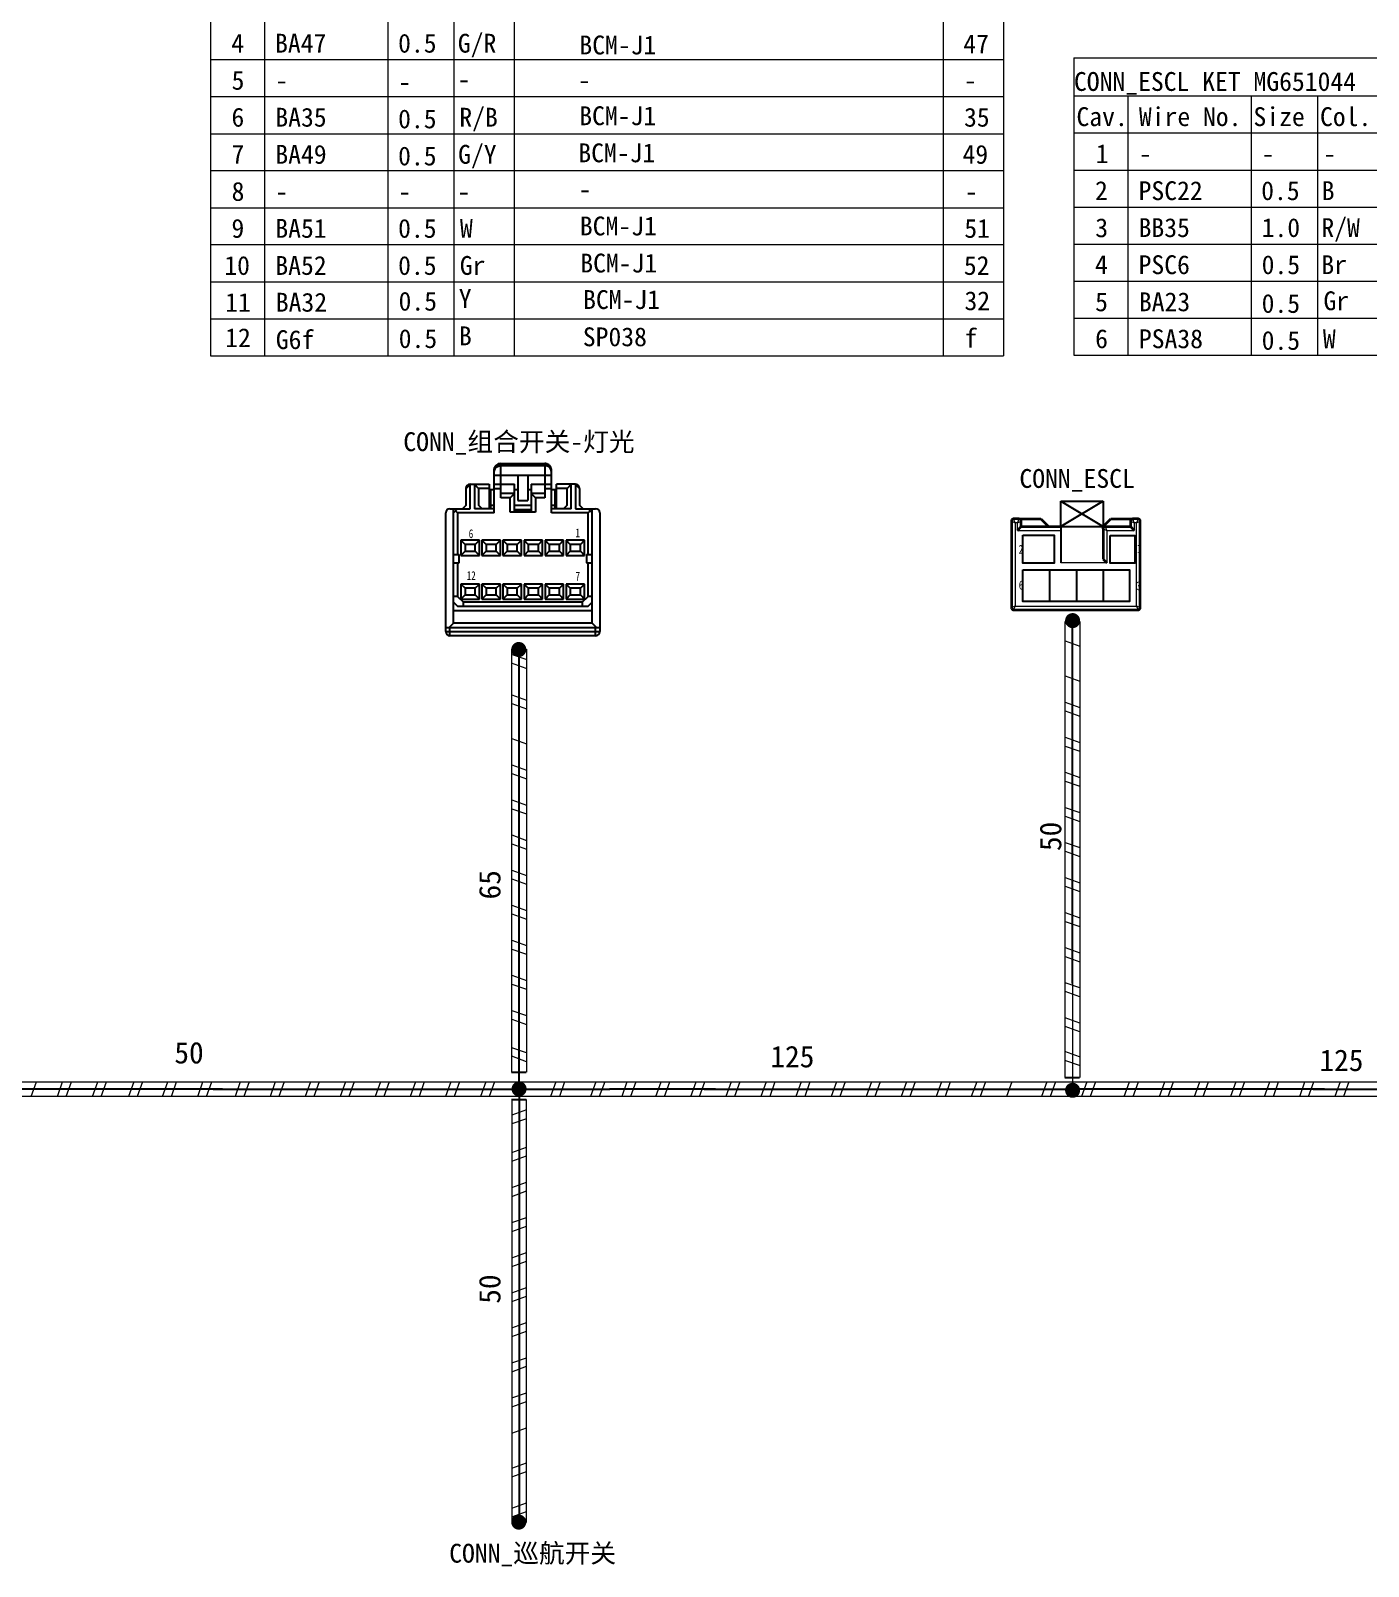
# Model space of a CAD drawing. Header units: millimetres. Extents: x 17 to 3784, y 12 to 1382.
# Drawn here: x 892.8 to 982.6, y 502.1 to 605.2 of the extents above; entities that cross this region are included whole.
import ezdxf

# ---------------------------------------------------------------- set-up
doc = ezdxf.new("R2010")
doc.units = ezdxf.units.MM
doc.styles.add('FangSong_GB2312_Style', font='simfang.ttf')
doc.styles.add('样式 2', font='', dxfattribs={"width": 0.75})
doc.styles.get('样式 2').set_extended_font_data('宋体')

msp = doc.modelspace()

# ---------------------------------------------------------------- hatches: boundary and pattern name
h = msp.add_hatch(color=0)
edge = h.paths.add_edge_path(flags=0)
edge.add_arc((962.74, 565.59), 0.507, 180, 540)
h = msp.add_hatch(color=0)
edge = h.paths.add_edge_path(flags=0)
edge.add_arc((925.56, 563.65), 0.507, 180, 540)
h = msp.add_hatch(color=0)
edge = h.paths.add_edge_path(flags=0)
edge.add_arc((925.58, 534.15), 0.507, 180, 540)
h = msp.add_hatch(color=0)
edge = h.paths.add_edge_path(flags=0)
edge.add_arc((962.74, 534.06), 0.507, 180, 540)
h = msp.add_hatch(color=0)
edge = h.paths.add_edge_path(flags=0)
edge.add_arc((925.56, 505.07), 0.507, -180, 180, ccw=False)

# ---------------------------------------------------------------- linework, layer by layer
at = {"color": 7, "linetype": 'Continuous'}
for p, q in [((923.91, 572.82), (923.91, 575.69)), ((923.91, 575.36), (927.75, 575.36)), ((924.36, 573.84), (924.36, 576.14)), ((924.36, 576.14), (927.3, 576.14)), ((924.36, 576.14), (927.3, 576.14)), ((924.36, 576), (927.3, 576)), ((925.49, 575.36), (925.49, 573.65)), ((926.17, 575.36), (926.17, 573.65)), ((927.3, 576.14), (927.3, 573.84)), ((927.75, 572.82), (927.75, 575.69)), ((922.3, 574.74), (922.02, 574.46)), ((922.02, 573.34), (922.02, 574.46)), ((922.3, 573.1), (922.3, 574.74)), ((922.3, 574.74), (923.57, 574.74)), ((922.58, 574.74), (922.58, 573.1)), ((922.86, 574.46), (922.58, 574.74)), ((922.86, 574.46), (922.86, 573.34)), ((923.57, 574.46), (922.86, 574.46)), ((923.57, 574.74), (923.57, 573.1)), ((923.57, 574.4), (923.91, 574.4)), ((923.68, 573.1), (923.68, 574.4)), ((923.91, 574.74), (925.27, 574.74)), ((923.91, 574.46), (924.36, 574.46)), ((925.27, 572.88), (925.27, 574.74)), ((925.27, 574.4), (925.49, 574.4)), ((926.17, 574.4), (926.4, 574.4)), ((926.4, 574.74), (926.4, 572.88)), ((926.4, 574.74), (927.75, 574.74)), ((927.3, 574.46), (927.75, 574.46)), ((927.75, 574.4), (928.09, 574.4)), ((927.98, 574.4), (927.98, 573.1)), ((928.09, 573.1), (928.09, 574.74)), ((929.36, 574.74), (928.09, 574.74)), ((928.8, 574.46), (928.09, 574.46)), ((929.08, 574.74), (928.8, 574.46)), ((928.8, 573.34), (928.8, 574.46)), ((929.08, 573.1), (929.08, 574.74)), ((929.36, 574.74), (929.36, 573.1)), ((929.64, 574.46), (929.36, 574.74)), ((929.64, 574.46), (929.64, 573.34)), ((922.02, 573.34), (921.78, 573.1)), ((923.1, 573.1), (922.86, 573.34)), ((923.68, 573.33), (923.91, 573.33)), ((925.27, 574.12), (924.36, 574.12)), ((924.98, 573.84), (924.36, 573.84)), ((925.27, 574.12), (924.98, 573.84)), ((924.98, 572.88), (924.98, 573.84)), ((925.27, 573.33), (926.4, 573.33)), ((925.49, 573.65), (926.17, 573.65)), ((926.4, 574.12), (926.68, 573.84)), ((927.3, 574.12), (926.4, 574.12)), ((926.68, 573.84), (926.68, 572.88)), ((927.3, 573.84), (926.68, 573.84)), ((927.75, 573.33), (927.98, 573.33)), ((928.8, 573.34), (928.56, 573.1)), ((929.88, 573.1), (929.64, 573.34)), ((920.66, 564.85), (920.66, 572.82)), ((920.94, 573.1), (922.3, 573.1)), ((921.17, 565.42), (921.17, 573.1)), ((921.17, 572.82), (921.45, 573.1)), ((921.31, 572.96), (921.45, 572.82)), ((921.45, 572.82), (921.45, 570.02)), ((923.91, 572.82), (921.45, 572.82)), ((923.91, 573.1), (922.58, 573.1)), ((926.68, 572.88), (924.98, 572.88)), ((925.27, 573.04), (926.4, 573.04)), ((925.27, 572.93), (926.4, 572.93)), ((929.08, 573.1), (927.75, 573.1)), ((930.21, 572.82), (927.75, 572.82)), ((929.36, 573.1), (930.72, 573.1)), ((930.49, 572.82), (930.21, 573.1)), ((930.35, 572.96), (930.21, 572.82)), ((930.21, 570.02), (930.21, 572.82)), ((930.49, 565.42), (930.49, 573.1)), ((931, 572.82), (931, 564.85)), ((921.68, 570.98), (921.68, 569.97)), ((921.96, 570.7), (921.68, 570.98)), ((922.92, 570.98), (921.68, 570.98)), ((921.96, 570.25), (921.68, 569.97)), ((921.96, 570.7), (921.96, 570.25)), ((922.64, 570.7), (921.96, 570.7)), ((921.96, 570.25), (922.64, 570.25)), ((922.64, 570.7), (922.92, 570.98)), ((922.64, 570.25), (922.64, 570.7)), ((922.64, 570.25), (922.92, 569.97)), ((922.92, 569.97), (922.92, 570.98)), ((923.09, 570.98), (923.09, 569.97)), ((923.37, 570.7), (923.09, 570.98)), ((924.33, 570.98), (923.09, 570.98)), ((923.37, 570.25), (923.09, 569.97)), ((923.37, 570.7), (923.37, 570.25)), ((924.05, 570.7), (923.37, 570.7)), ((923.37, 570.25), (924.05, 570.25)), ((924.05, 570.7), (924.33, 570.98)), ((924.05, 570.25), (924.05, 570.7)), ((924.05, 570.25), (924.33, 569.97)), ((924.33, 569.97), (924.33, 570.98)), ((924.5, 570.98), (924.5, 569.97)), ((924.79, 570.7), (924.5, 570.98)), ((925.75, 570.98), (924.5, 570.98)), ((924.79, 570.25), (924.5, 569.97)), ((924.79, 570.7), (924.79, 570.25)), ((925.46, 570.7), (924.79, 570.7)), ((924.79, 570.25), (925.46, 570.25)), ((925.46, 570.7), (925.75, 570.98)), ((925.46, 570.25), (925.46, 570.7)), ((925.46, 570.25), (925.75, 569.97)), ((925.75, 569.97), (925.75, 570.98)), ((925.92, 570.98), (925.92, 569.97)), ((926.2, 570.7), (925.92, 570.98)), ((927.16, 570.98), (925.92, 570.98)), ((926.2, 570.25), (925.92, 569.97)), ((926.2, 570.7), (926.2, 570.25)), ((926.88, 570.7), (926.2, 570.7)), ((926.2, 570.25), (926.88, 570.25)), ((926.88, 570.7), (927.16, 570.98)), ((926.88, 570.25), (926.88, 570.7)), ((926.88, 570.25), (927.16, 569.97)), ((927.16, 569.97), (927.16, 570.98)), ((928.57, 570.98), (927.33, 570.98)), ((927.33, 570.98), (927.33, 569.97)), ((927.61, 570.7), (927.33, 570.98)), ((927.61, 570.25), (927.33, 569.97)), ((928.29, 570.7), (927.61, 570.7)), ((927.61, 570.7), (927.61, 570.25)), ((927.61, 570.25), (928.29, 570.25)), ((928.29, 570.7), (928.57, 570.98)), ((928.29, 570.25), (928.29, 570.7)), ((928.29, 570.25), (928.57, 569.97)), ((928.57, 569.97), (928.57, 570.98)), ((929.98, 570.98), (928.74, 570.98)), ((929.02, 570.7), (928.74, 570.98)), ((928.74, 570.98), (928.74, 569.97)), ((929.02, 570.25), (928.74, 569.97)), ((929.7, 570.7), (929.02, 570.7)), ((929.02, 570.7), (929.02, 570.25)), ((929.02, 570.25), (929.7, 570.25)), ((929.7, 570.7), (929.98, 570.98)), ((929.7, 570.25), (929.7, 570.7)), ((929.7, 570.25), (929.98, 569.97)), ((929.98, 569.97), (929.98, 570.98)), ((921.17, 570.02), (921.56, 570.02)), ((921.17, 569.46), (921.56, 569.46)), ((921.45, 569.46), (921.45, 567.22)), ((921.56, 569.46), (921.56, 570.02)), ((921.68, 569.97), (922.92, 569.97)), ((923.09, 569.97), (924.33, 569.97)), ((924.5, 569.97), (925.75, 569.97)), ((925.92, 569.97), (927.16, 569.97)), ((927.33, 569.97), (928.57, 569.97)), ((928.74, 569.97), (929.98, 569.97)), ((930.1, 570.02), (930.49, 570.02)), ((930.1, 570.02), (930.1, 569.46)), ((930.1, 569.46), (930.49, 569.46)), ((930.21, 567.22), (930.21, 569.46)), ((921.68, 568.04), (921.68, 567.03)), ((921.96, 567.76), (921.68, 568.04)), ((922.92, 568.04), (921.68, 568.04)), ((922.64, 567.76), (922.92, 568.04)), ((922.92, 567.03), (922.92, 568.04)), ((923.37, 567.76), (923.09, 568.04)), ((923.09, 568.04), (923.09, 567.03)), ((924.33, 568.04), (923.09, 568.04)), ((924.05, 567.76), (924.33, 568.04)), ((924.33, 567.03), (924.33, 568.04)), ((924.79, 567.76), (924.5, 568.04)), ((925.75, 568.04), (924.5, 568.04)), ((924.5, 568.04), (924.5, 567.03)), ((925.46, 567.76), (925.75, 568.04)), ((925.75, 567.03), (925.75, 568.04)), ((927.16, 568.04), (925.92, 568.04)), ((926.2, 567.76), (925.92, 568.04)), ((925.92, 568.04), (925.92, 567.03)), ((926.88, 567.76), (927.16, 568.04)), ((927.16, 567.03), (927.16, 568.04)), ((928.57, 568.04), (927.33, 568.04)), ((927.61, 567.76), (927.33, 568.04)), ((927.33, 568.04), (927.33, 567.03)), ((928.29, 567.76), (928.57, 568.04)), ((928.57, 567.03), (928.57, 568.04)), ((929.98, 568.04), (928.74, 568.04)), ((929.02, 567.76), (928.74, 568.04)), ((928.74, 568.04), (928.74, 567.03)), ((929.7, 567.76), (929.98, 568.04)), ((929.98, 567.03), (929.98, 568.04)), ((921.45, 567.22), (921.17, 567.22)), ((921.85, 566.83), (921.45, 567.22)), ((921.96, 567.31), (921.68, 567.03)), ((921.68, 567.03), (922.92, 567.03)), ((921.96, 567.76), (921.96, 567.31)), ((922.64, 567.76), (921.96, 567.76)), ((921.96, 567.31), (922.64, 567.31)), ((922.64, 567.31), (922.64, 567.76)), ((922.64, 567.31), (922.92, 567.03)), ((923.37, 567.31), (923.09, 567.03)), ((923.09, 567.03), (924.33, 567.03)), ((924.05, 567.76), (923.37, 567.76)), ((923.37, 567.76), (923.37, 567.31)), ((923.37, 567.31), (924.05, 567.31)), ((924.05, 567.31), (924.05, 567.76)), ((924.05, 567.31), (924.33, 567.03)), ((924.79, 567.31), (924.5, 567.03)), ((924.5, 567.03), (925.75, 567.03)), ((925.46, 567.76), (924.79, 567.76)), ((924.79, 567.76), (924.79, 567.31)), ((924.79, 567.31), (925.46, 567.31)), ((925.46, 567.31), (925.46, 567.76)), ((925.46, 567.31), (925.75, 567.03)), ((926.2, 567.31), (925.92, 567.03)), ((925.92, 567.03), (927.16, 567.03)), ((926.88, 567.76), (926.2, 567.76)), ((926.2, 567.76), (926.2, 567.31)), ((926.2, 567.31), (926.88, 567.31)), ((926.88, 567.31), (926.88, 567.76)), ((926.88, 567.31), (927.16, 567.03)), ((927.61, 567.31), (927.33, 567.03)), ((927.33, 567.03), (928.57, 567.03)), ((928.29, 567.76), (927.61, 567.76)), ((927.61, 567.76), (927.61, 567.31)), ((927.61, 567.31), (928.29, 567.31)), ((928.29, 567.31), (928.29, 567.76)), ((928.29, 567.31), (928.57, 567.03)), ((929.02, 567.31), (928.74, 567.03)), ((928.74, 567.03), (929.98, 567.03)), ((929.7, 567.76), (929.02, 567.76)), ((929.02, 567.76), (929.02, 567.31)), ((929.02, 567.31), (929.7, 567.31)), ((929.7, 567.31), (929.7, 567.76)), ((929.7, 567.31), (929.98, 567.03)), ((929.81, 566.83), (930.21, 567.22)), ((930.49, 567.22), (930.21, 567.22)), ((921.17, 566.83), (921.45, 566.55)), ((921.17, 566.26), (930.49, 566.26)), ((921.45, 566.55), (930.21, 566.55)), ((921.85, 566.55), (921.85, 566.83)), ((929.81, 566.83), (921.85, 566.83)), ((929.81, 566.83), (929.81, 566.55)), ((930.21, 566.55), (930.49, 566.83)), ((920.66, 565.13), (931, 565.13)), ((921.17, 565.42), (920.89, 565.13)), ((920.94, 564.57), (920.94, 565.13)), ((930.49, 565.42), (921.17, 565.42)), ((930.49, 565.42), (930.77, 565.13)), ((930.72, 564.57), (930.72, 565.13)), ((920.66, 564.85), (931, 564.85)), ((930.72, 564.57), (920.94, 564.57))]:
    msp.add_line(p, q, dxfattribs=at)
at = {"color": 0}
for p, q in [((961.94, 571.91), (961.94, 573.62)), ((961.94, 573.62), (964.79, 573.62)), ((961.94, 573.62), (964.79, 571.91)), ((964.79, 573.62), (961.94, 571.91)), ((964.79, 573.62), (964.79, 571.91)), ((961.94, 571.91), (961.94, 569.46)), ((961.94, 571.91), (964.79, 571.91)), ((961.18, 569), (961.18, 566.87)), ((962.99, 569), (962.99, 566.87)), ((964.79, 569), (964.79, 566.87))]:
    msp.add_line(p, q, dxfattribs=at)
at = {"color": 0, "lineweight": 35, "ltscale": 0.285001}
for p, q in [((958.63, 572.27), (958.63, 566.46)), ((967.28, 566.46), (967.28, 572.27))]:
    msp.add_line(p, q, dxfattribs=at)
at = {"color": 0, "lineweight": 13, "ltscale": 0.013462}
for p, q in [((958.63, 572.27), (958.88, 572.16)), ((966.62, 572.27), (966.88, 572.16)), ((965.04, 571.65), (964.94, 571.91))]:
    msp.add_line(p, q, dxfattribs=at)
at = {"color": 0, "lineweight": 35, "ltscale": 0.0175}
for p, q in [((959.14, 572.42), (958.78, 572.42)), ((959.29, 571.91), (959.29, 572.27)), ((966.62, 572.27), (966.62, 571.91)), ((967.13, 572.42), (966.78, 572.42))]:
    msp.add_line(p, q, dxfattribs=at)
at = {"color": 0, "lineweight": 13, "ltscale": 0.013463}
for p, q in [((958.88, 572.16), (958.78, 572.42)), ((959.14, 572.42), (959.03, 572.16)), ((959.03, 572.16), (959.29, 572.27)), ((966.88, 572.16), (966.78, 572.42)), ((967.13, 572.42), (967.03, 572.16)), ((967.03, 572.16), (967.28, 572.27)), ((958.88, 566.56), (958.63, 566.46)), ((958.78, 566.31), (958.88, 566.56)), ((967.03, 566.56), (967.13, 566.31)), ((967.28, 566.46), (967.03, 566.56))]:
    msp.add_line(p, q, dxfattribs=at)
at = {"color": 0, "lineweight": 13, "ltscale": 0.275}
for p, q in [((958.88, 572.16), (958.88, 566.56)), ((967.03, 566.56), (967.03, 572.16))]:
    msp.add_line(p, q, dxfattribs=at)
at = {"color": 0, "lineweight": 13, "ltscale": 0.0075}
for p, q in [((959.03, 572.16), (958.88, 572.16)), ((967.03, 572.16), (966.88, 572.16))]:
    msp.add_line(p, q, dxfattribs=at)
at = {"color": 0, "lineweight": 13, "ltscale": 0.025}
for p, q in [((959.03, 571.65), (959.03, 572.16)), ((966.88, 572.16), (966.88, 571.65))]:
    msp.add_line(p, q, dxfattribs=at)
at = {"color": 0, "lineweight": 35, "ltscale": 0.072501}
for p, q in [((959.14, 572.42), (960.61, 572.42)), ((965.3, 572.42), (966.78, 572.42))]:
    msp.add_line(p, q, dxfattribs=at)
at = {"color": 0, "lineweight": 35, "ltscale": 0.035355}
for p, q in [((960.61, 572.42), (961.12, 571.91)), ((964.79, 571.91), (965.3, 572.42))]:
    msp.add_line(p, q, dxfattribs=at)
at = {"color": 0, "lineweight": 35, "ltscale": 0.017678}
for p, q in [((959.03, 571.65), (959.29, 571.91)), ((966.62, 571.91), (966.88, 571.65)), ((964.79, 569.72), (965.04, 569.46))]:
    msp.add_line(p, q, dxfattribs=at)
at = {"color": 0, "lineweight": 13, "ltscale": 0.155}
msp.add_line((959.03, 571.65), (961.94, 571.65), dxfattribs=at)
at = {"color": 0, "lineweight": 35, "ltscale": 0.13}
msp.add_line((959.29, 571.91), (961.94, 571.91), dxfattribs=at)
at = {"color": 0, "lineweight": 35, "ltscale": 0.0075}
msp.add_line((964.79, 571.76), (964.79, 571.91), dxfattribs=at)
at = {"color": 0, "lineweight": 35, "ltscale": 0.1}
msp.add_line((964.79, 571.76), (964.79, 569.72), dxfattribs=at)
at = {"color": 0, "lineweight": 13, "ltscale": 0.01346}
msp.add_line((964.79, 571.76), (965.04, 571.65), dxfattribs=at)
at = {"color": 0, "lineweight": 35, "ltscale": 0.0825}
msp.add_line((964.94, 571.91), (966.62, 571.91), dxfattribs=at)
at = {"color": 0, "lineweight": 13, "ltscale": 0.1075}
msp.add_line((965.04, 571.65), (965.04, 569.46), dxfattribs=at)
at = {"color": 0, "lineweight": 13, "ltscale": 0.090001}
msp.add_line((965.04, 571.65), (966.88, 571.65), dxfattribs=at)
at = {"color": 0, "lineweight": 13, "ltscale": 0.064999}
msp.add_line((965.04, 569.46), (961.94, 569.46), dxfattribs=at)
at = {"color": 0, "lineweight": 35, "ltscale": 0.410001}
msp.add_line((958.78, 566.31), (967.13, 566.31), dxfattribs=at)
at = {"color": 0, "lineweight": 13, "ltscale": 0.4}
msp.add_line((958.88, 566.56), (967.03, 566.56), dxfattribs=at)
for p, q in [((962.24, 565.53), (963.22, 565.53)), ((925.09, 563.67), (926.06, 563.67)), ((925.07, 535.28), (926.06, 535.28)), ((962.22, 534.92), (963.21, 534.92)), ((925.07, 533.44), (926.06, 533.44)), ((925.09, 505.06), (926.06, 505.06))]:
    msp.add_line(p, q)
at = {"color": 7, "linetype": 'Continuous', "lineweight": 13}
for points in [[(904.86, 618.23), (904.86, 583.37)], [(958.09, 618.22), (958.09, 583.37)], [(908.48, 615.64), (908.48, 583.37)], [(916.76, 615.68), (916.76, 583.37)], [(921.21, 615.68), (921.21, 583.37)], [(925.26, 615.68), (925.26, 583.37)], [(954.04, 615.68), (954.04, 583.37)], [(904.86, 603.25), (958.1, 603.25)], [(904.86, 600.77), (958.1, 600.77)], [(904.86, 598.28), (958.1, 598.28)], [(904.86, 595.8), (958.1, 595.8)], [(904.86, 593.31), (958.1, 593.31)], [(904.86, 590.83), (958.1, 590.83)], [(904.86, 588.34), (958.1, 588.34)], [(904.86, 585.85), (958.1, 585.85)], [(904.86, 583.37), (958.1, 583.37)], [(962.73, 565.53), (962.73, 542.02)], [(925.58, 561.32), (925.58, 537.81)], [(962.73, 541.99), (962.73, 534.39)], [(905.65, 534.14), (888.32, 534.14)], [(929.34, 534.14), (905.83, 534.14)], [(938.75, 534.13), (931.66, 534.13)], [(962.3, 534.13), (938.79, 534.13)], [(979.63, 534.13), (962.3, 534.13)], [(925.58, 507.4), (925.58, 530.91)]]:
    msp.add_lwpolyline(points, dxfattribs=at)
at = {"color": 0, "linetype": 'Continuous', "lineweight": 13}
for points in [[(962.83, 603.36), (1016.07, 603.36)], [(962.83, 603.36), (962.83, 583.41)], [(962.83, 600.81), (1016.07, 600.81)], [(966.45, 600.77), (966.45, 583.41)], [(974.73, 600.81), (974.73, 583.41)], [(979.18, 600.81), (979.18, 583.41)], [(962.83, 598.33), (1016.07, 598.33)], [(962.83, 595.84), (1016.07, 595.84)], [(962.83, 593.35), (1016.07, 593.35)], [(962.83, 590.87), (1016.07, 590.87)], [(962.83, 588.38), (1016.07, 588.38)], [(962.83, 585.9), (1016.07, 585.9)], [(962.83, 583.41), (1016.07, 583.41)], [(1003.18, 534.13), (979.67, 534.13)]]:
    msp.add_lwpolyline(points, dxfattribs=at)
at = {"color": 0}
for points in [[(959.39, 571.33), (961.51, 571.33), (961.51, 569.44), (959.39, 569.44)], [(965.26, 571.3), (966.91, 571.3), (966.91, 569.44), (965.26, 569.44)], [(959.4, 569), (966.57, 569), (966.57, 566.87), (959.4, 566.87)]]:
    msp.add_lwpolyline(points, close=True, dxfattribs=at)
at = {"color": 7, "linetype": 'Continuous', "lineweight": 0}
for points in [[(962.24, 563.18), (962.24, 565.53)], [(963.22, 565.53), (963.22, 563.18)], [(962.24, 564.24), (963.22, 563.88)], [(926.06, 562.97), (925.07, 563.32)], [(925.09, 561.32), (925.09, 563.67)], [(926.07, 563.67), (926.07, 561.32)], [(962.24, 560.82), (962.24, 563.18)], [(963.22, 563.18), (963.22, 560.82)], [(926.06, 562.38), (925.07, 562.73)], [(962.24, 561.88), (963.22, 561.53)], [(925.09, 558.97), (925.09, 561.32)], [(926.07, 561.32), (926.07, 558.97)], [(962.24, 558.47), (962.24, 560.82)], [(963.22, 560.82), (963.22, 558.47)], [(925.09, 560.61), (926.07, 560.26)], [(925.09, 560.03), (926.07, 559.67)], [(962.24, 560.12), (963.22, 559.76)], [(925.09, 556.61), (925.09, 558.97)], [(926.07, 558.97), (926.07, 556.61)], [(962.24, 559.53), (963.22, 559.17)], [(962.24, 556.11), (962.24, 558.47)], [(962.24, 557.76), (963.22, 557.41)], [(963.22, 558.47), (963.22, 556.11)], [(925.09, 557.67), (926.07, 557.32)], [(962.24, 557.17), (963.22, 556.82)], [(925.09, 554.26), (925.09, 556.61)], [(925.09, 555.91), (926.07, 555.55)], [(926.07, 556.61), (926.07, 554.26)], [(962.24, 553.76), (962.24, 556.11)], [(963.22, 556.11), (963.22, 553.76)], [(925.09, 555.32), (926.07, 554.96)], [(962.24, 555.41), (963.22, 555.05)], [(962.24, 554.82), (963.22, 554.47)], [(925.09, 551.9), (925.09, 554.26)], [(926.07, 554.26), (926.07, 551.9)], [(962.24, 551.4), (962.24, 553.76)], [(963.22, 553.76), (963.22, 551.4)], [(925.09, 553.55), (926.07, 553.2)], [(925.09, 552.96), (926.07, 552.61)], [(962.24, 553.05), (963.22, 552.7)], [(925.09, 549.55), (925.09, 551.9)], [(926.07, 551.9), (926.07, 549.55)], [(962.24, 552.46), (963.22, 552.11)], [(925.09, 551.2), (926.07, 550.84)], [(925.09, 550.61), (926.07, 550.25)], [(962.24, 549.05), (962.24, 551.4)], [(962.24, 550.7), (963.22, 550.35)], [(963.22, 551.4), (963.22, 549.05)], [(925.09, 547.19), (925.09, 549.55)], [(926.07, 549.55), (926.07, 547.19)], [(962.24, 550.11), (963.22, 549.76)], [(925.09, 548.84), (926.07, 548.49)], [(962.24, 546.7), (962.24, 549.05)], [(963.22, 549.05), (963.22, 546.7)], [(925.09, 548.25), (926.07, 547.9)], [(962.24, 548.34), (963.22, 547.99)], [(962.24, 547.76), (963.22, 547.4)], [(925.09, 544.84), (925.09, 547.19)], [(925.09, 546.49), (926.07, 546.13)], [(926.07, 547.19), (926.07, 544.84)], [(962.24, 544.34), (962.24, 546.7)], [(963.22, 546.7), (963.22, 544.34)], [(925.09, 545.9), (926.07, 545.55)], [(962.24, 545.99), (963.22, 545.64)], [(962.24, 545.4), (963.22, 545.05)], [(925.09, 542.49), (925.09, 544.84)], [(926.07, 544.84), (926.07, 542.49)], [(962.24, 541.99), (962.24, 544.34)], [(963.22, 544.34), (963.22, 541.99)], [(925.09, 544.13), (926.07, 543.78)], [(925.09, 543.54), (926.07, 543.19)], [(962.24, 543.64), (963.22, 543.28)], [(925.09, 540.13), (925.09, 542.49)], [(926.07, 542.49), (926.07, 540.13)], [(962.24, 543.05), (963.22, 542.69)], [(925.09, 541.78), (926.07, 541.43)], [(962.24, 539.63), (962.24, 541.99)], [(963.22, 540.93), (962.24, 541.28)], [(963.22, 541.99), (963.22, 539.63)], [(925.09, 541.19), (926.07, 540.84)], [(963.22, 540.34), (962.24, 540.69)], [(925.09, 537.78), (925.09, 540.13)], [(925.09, 539.42), (926.07, 539.07)], [(926.07, 540.13), (926.07, 537.78)], [(962.24, 537.28), (962.24, 539.63)], [(963.22, 539.63), (963.22, 537.28)], [(925.09, 538.84), (926.07, 538.48)], [(925.09, 535.28), (925.09, 538.17)], [(963.22, 538.57), (962.24, 538.93)], [(963.22, 537.99), (962.24, 538.34)], [(926.07, 537.92), (926.07, 535.28)], [(962.24, 534.92), (962.24, 537.28)], [(963.22, 537.28), (963.22, 534.92)], [(926.07, 536.57), (925.09, 536.92)], [(926.07, 535.98), (925.09, 536.34)], [(963.2, 536.31), (962.22, 536.66)], [(963.2, 535.72), (962.22, 536.07)], [(890.52, 534.63), (893.88, 534.63)], [(892.82, 533.65), (893.18, 534.63)], [(893.88, 534.63), (896.24, 534.63)], [(894.59, 533.65), (894.94, 534.63)], [(895.18, 533.65), (895.53, 534.63)], [(896.24, 534.63), (898.59, 534.63)], [(896.94, 533.65), (897.3, 534.63)], [(897.53, 533.65), (897.88, 534.63)], [(898.59, 534.63), (900.95, 534.63)], [(899.39, 533.66), (899.74, 534.65)], [(899.97, 533.66), (900.33, 534.65)], [(900.95, 534.63), (903.3, 534.63)], [(901.65, 533.65), (902.01, 534.63)], [(902.24, 533.65), (902.59, 534.63)], [(903.3, 534.63), (906.2, 534.63)], [(904.01, 533.65), (904.36, 534.63)], [(904.59, 533.65), (904.95, 534.63)], [(905.8, 534.62), (908.16, 534.63)], [(906.86, 534.63), (906.51, 533.64)], [(907.45, 534.63), (907.1, 533.64)], [(908.16, 534.62), (910.51, 534.63)], [(909.21, 534.63), (908.86, 533.64)], [(909.8, 534.63), (909.45, 533.64)], [(910.51, 534.62), (912.86, 534.63)], [(911.57, 534.63), (911.22, 533.64)], [(912.16, 534.63), (911.8, 533.64)], [(912.86, 534.62), (915.22, 534.63)], [(913.92, 534.63), (913.57, 533.64)], [(914.51, 534.63), (914.16, 533.64)], [(915.22, 534.62), (917.57, 534.63)], [(916.28, 534.63), (915.92, 533.64)], [(916.87, 534.63), (916.51, 533.64)], [(917.57, 534.62), (919.93, 534.63)], [(918.63, 534.63), (918.28, 533.64)], [(919.22, 534.63), (918.87, 533.64)], [(919.93, 534.62), (922.28, 534.63)], [(920.99, 534.63), (920.63, 533.64)], [(921.57, 534.63), (921.22, 533.64)], [(922.28, 534.62), (924.64, 534.63)], [(923.34, 534.63), (922.99, 533.64)], [(923.93, 534.63), (923.58, 533.64)], [(924.64, 534.62), (926.99, 534.63)], [(925.69, 534.63), (925.34, 533.64)], [(926.99, 534.62), (929.34, 534.63)], [(928.05, 534.63), (927.7, 533.64)], [(928.64, 534.63), (928.29, 533.64)], [(929.34, 534.63), (931.7, 534.63)], [(930.4, 533.66), (930.76, 534.64)], [(930.99, 533.66), (931.35, 534.64)], [(931.69, 534.63), (934.05, 534.63)], [(932.49, 533.66), (932.84, 534.64)], [(933.08, 533.66), (933.43, 534.64)], [(934.05, 534.63), (936.4, 534.63)], [(934.76, 533.64), (935.11, 534.63)], [(935.34, 533.64), (935.7, 534.63)], [(936.4, 534.63), (938.76, 534.63)], [(937.11, 533.64), (937.46, 534.63)], [(937.7, 533.64), (938.05, 534.63)], [(938.76, 534.62), (941.11, 534.63)], [(939.82, 534.63), (939.46, 533.64)], [(940.4, 534.63), (940.05, 533.64)], [(941.11, 534.62), (943.47, 534.63)], [(942.17, 534.63), (941.82, 533.64)], [(942.76, 534.63), (942.41, 533.64)], [(943.47, 534.62), (945.82, 534.63)], [(944.52, 534.63), (944.17, 533.64)], [(945.11, 534.63), (944.76, 533.64)], [(945.82, 534.62), (948.17, 534.63)], [(946.88, 534.63), (946.53, 533.64)], [(947.47, 534.63), (947.11, 533.64)], [(948.17, 534.62), (950.53, 534.63)], [(949.23, 534.63), (948.88, 533.64)], [(949.82, 534.63), (949.47, 533.64)], [(950.53, 534.62), (952.88, 534.63)], [(951.59, 534.63), (951.23, 533.64)], [(952.18, 534.63), (951.82, 533.64)], [(952.88, 534.62), (955.24, 534.63)], [(953.94, 534.63), (953.59, 533.64)], [(954.53, 534.63), (954.18, 533.64)], [(955.24, 534.62), (957.59, 534.63)], [(956.3, 534.63), (955.94, 533.64)], [(956.89, 534.63), (956.53, 533.64)], [(957.59, 534.62), (959.95, 534.63)], [(958.65, 534.63), (958.3, 533.64)], [(959.95, 534.62), (962.3, 534.63)], [(961.01, 534.63), (960.65, 533.64)], [(961.59, 534.63), (961.24, 533.64)], [(962.3, 534.63), (964.65, 534.63)], [(963.36, 533.66), (963.71, 534.64)], [(963.95, 533.66), (964.3, 534.64)], [(964.5, 534.63), (967.86, 534.63)], [(966.21, 533.64), (966.57, 534.63)], [(966.8, 533.64), (967.16, 534.63)], [(967.86, 534.63), (970.22, 534.63)], [(968.57, 533.64), (968.92, 534.63)], [(969.16, 533.64), (969.51, 534.63)], [(970.22, 534.63), (972.57, 534.63)], [(970.92, 533.64), (971.28, 534.63)], [(971.51, 533.64), (971.86, 534.63)], [(972.57, 534.63), (974.93, 534.63)], [(973.37, 533.66), (973.72, 534.64)], [(973.95, 533.66), (974.31, 534.64)], [(974.93, 534.63), (977.28, 534.63)], [(975.63, 533.64), (975.99, 534.63)], [(976.22, 533.64), (976.57, 534.63)], [(977.28, 534.63), (979.63, 534.63)], [(977.99, 533.64), (978.34, 534.63)], [(978.57, 533.64), (978.93, 534.63)], [(979.64, 534.62), (981.99, 534.62)], [(980.7, 534.62), (980.34, 533.64)], [(981.28, 534.62), (980.93, 533.64)], [(981.99, 534.62), (984.34, 534.62)], [(893.88, 533.65), (890.44, 533.65)], [(896.24, 533.65), (893.88, 533.65)], [(898.59, 533.65), (896.24, 533.65)], [(900.95, 533.65), (898.59, 533.65)], [(903.3, 533.65), (900.95, 533.65)], [(905.94, 533.65), (903.3, 533.65)], [(908.16, 533.65), (905.8, 533.64)], [(910.51, 533.65), (908.16, 533.64)], [(912.86, 533.65), (910.51, 533.64)], [(915.22, 533.65), (912.86, 533.64)], [(917.57, 533.65), (915.22, 533.64)], [(919.93, 533.65), (917.57, 533.64)], [(922.28, 533.65), (919.93, 533.64)], [(924.64, 533.65), (922.28, 533.64)], [(926.99, 533.65), (924.64, 533.64)], [(925.09, 533.45), (925.09, 530.55)], [(926.07, 530.81), (926.07, 533.45)], [(929.34, 533.65), (926.99, 533.64)], [(931.7, 533.64), (929.34, 533.64)], [(934.05, 533.64), (931.69, 533.64)], [(936.4, 533.64), (934.05, 533.64)], [(938.76, 533.64), (936.4, 533.64)], [(941.11, 533.65), (938.76, 533.64)], [(943.47, 533.65), (941.11, 533.64)], [(945.82, 533.65), (943.47, 533.64)], [(948.17, 533.65), (945.82, 533.64)], [(950.53, 533.65), (948.17, 533.64)], [(952.88, 533.65), (950.53, 533.64)], [(955.24, 533.65), (952.88, 533.64)], [(957.59, 533.65), (955.24, 533.64)], [(959.95, 533.65), (957.59, 533.64)], [(962.3, 533.65), (959.95, 533.64)], [(964.65, 533.64), (962.3, 533.64)], [(967.86, 533.64), (964.42, 533.64)], [(970.22, 533.64), (967.86, 533.64)], [(972.57, 533.64), (970.22, 533.64)], [(974.93, 533.64), (972.57, 533.64)], [(977.28, 533.64), (974.93, 533.64)], [(979.63, 533.64), (977.28, 533.64)], [(981.99, 533.64), (979.64, 533.64)], [(984.34, 533.64), (981.99, 533.64)], [(926.07, 532.74), (925.09, 532.39)], [(926.07, 532.15), (925.09, 531.8)], [(925.09, 530.95), (925.09, 528.59)], [(926.07, 528.59), (926.07, 530.95)], [(925.09, 529.89), (926.07, 530.24)], [(925.09, 529.3), (926.07, 529.65)], [(925.09, 528.59), (925.09, 526.24)], [(925.09, 527.53), (926.07, 527.89)], [(926.07, 526.24), (926.07, 528.59)], [(925.09, 526.94), (926.07, 527.3)], [(925.09, 526.24), (925.09, 523.88)], [(926.07, 523.88), (926.07, 526.24)], [(925.09, 525.18), (926.07, 525.53)], [(925.09, 524.59), (926.07, 524.94)], [(925.09, 523.88), (925.09, 521.53)], [(926.07, 521.53), (926.07, 523.88)], [(925.09, 522.82), (926.07, 523.18)], [(925.09, 522.24), (926.07, 522.59)], [(925.09, 521.53), (925.09, 519.18)], [(925.09, 520.47), (926.07, 520.82)], [(926.07, 519.18), (926.07, 521.53)], [(925.09, 519.88), (926.07, 520.23)], [(925.09, 519.18), (925.09, 516.82)], [(926.07, 516.82), (926.07, 519.18)], [(925.09, 518.12), (926.07, 518.47)], [(925.09, 517.53), (926.07, 517.88)], [(925.09, 516.82), (925.09, 514.47)], [(926.07, 514.47), (926.07, 516.82)], [(925.09, 515.76), (926.07, 516.11)], [(925.09, 515.17), (926.07, 515.53)], [(925.09, 514.47), (925.09, 512.11)], [(926.07, 512.11), (926.07, 514.47)], [(925.09, 513.41), (926.07, 513.76)], [(925.09, 512.82), (926.07, 513.17)], [(925.09, 512.11), (925.09, 509.76)], [(925.09, 511.05), (926.07, 511.41)], [(926.07, 509.76), (926.07, 512.11)], [(925.09, 509.76), (925.09, 507.4)], [(926.07, 507.4), (926.07, 509.76)], [(925.09, 508.7), (926.07, 509.05)], [(925.09, 508.11), (926.07, 508.46)], [(925.09, 507.4), (925.09, 505.05)], [(926.07, 505.05), (926.07, 507.4)], [(926.06, 506.34), (925.07, 505.99)], [(926.06, 505.75), (925.07, 505.4)]]:
    msp.add_lwpolyline(points, dxfattribs=at)
at = {"color": 7, "linetype": 'Continuous', "lineweight": 25}
for points in [[(962.73, 541.23), (962.73, 565.53)], [(925.58, 534.17), (925.58, 563.65)], [(905.66, 534.14), (888.32, 534.14)], [(905.05, 534.14), (931.67, 534.14)], [(925.58, 534.55), (925.58, 505.08)], [(938.76, 534.13), (931.66, 534.13)], [(938, 534.13), (962.3, 534.13)], [(979.64, 534.13), (962.3, 534.13)]]:
    msp.add_lwpolyline(points, dxfattribs=at)
at = {"color": 0, "linetype": 'Continuous', "lineweight": 25}
msp.add_lwpolyline([(978.88, 534.13), (1003.18, 534.13)], dxfattribs=at)
at = {"color": 7, "linetype": 'Continuous'}
for centre, radius, start, end in [((924.36, 575.69), 0.452, 90, 180), ((927.3, 575.69), 0.452, 0, 90), ((922.3, 574.46), 0.283, 90, 180), ((929.36, 574.46), 0.283, 0, 90), ((920.94, 572.82), 0.283, 90, 180), ((930.72, 572.82), 0.283, 0, 90), ((920.94, 564.85), 0.283, 180, 270), ((930.72, 564.85), 0.283, 270, 0)]:
    msp.add_arc(centre, radius, start, end, dxfattribs=at)
at = {"color": 0, "lineweight": 35}
for centre, start, end in [((958.78, 572.27), 90, 180), ((959.14, 572.27), 360, 90), ((966.78, 572.27), 90, 180), ((967.13, 572.27), 360, 90), ((964.94, 571.76), 90, 180), ((958.78, 566.46), 180, 270), ((967.13, 566.46), 270, 0)]:
    msp.add_arc(centre, 0.153, start, end, dxfattribs=at)
at = {"color": 7, "linetype": 'Continuous'}
for points, start_tangent, end_tangent in [([(923.91, 575.69), (923.92, 575.81), (923.97, 575.91), (924.04, 576.01), (924.14, 576.08), (924.24, 576.12), (924.36, 576.14)], (0, 2.496436), (2.496436, 0)), ([(923.91, 575.55), (923.92, 575.66), (923.97, 575.77), (924.04, 575.87), (924.14, 575.94), (924.24, 575.98), (924.36, 576)], (0, 2.496436), (2.496436, 0)), ([(927.75, 575.69), (927.74, 575.81), (927.69, 575.91), (927.62, 576.01), (927.53, 576.08), (927.42, 576.12), (927.3, 576.14)], (0, 2.496436), (-2.496436, 0)), ([(927.73, 575.68), (927.69, 575.77), (927.62, 575.87), (927.53, 575.94), (927.42, 575.98), (927.3, 576)], (-0.60384, 1.935788), (-2.021171, 0)), ([(927.74, 575.66), (927.73, 575.68)], (-0.015883, 0.058866), (-0.01815, 0.058186)), ([(927.75, 575.55), (927.74, 575.66)], (0, 0.414513), (-0.108372, 0.401648))]:
    msp.add_spline(points, degree=3, dxfattribs=dict(at, start_tangent=start_tangent, end_tangent=end_tangent))

# ---------------------------------------------------------------- texts
at = {"color": 7, "linetype": 'Continuous', "style": 'FangSong_GB2312_Style'}
for s, height, p in [('4', 1.27, (906.26, 603.72)), ('BA47', 1.265, (909.2, 603.72)), ('0.5', 1.265, (917.46, 603.72)), ('G/R', 1.265, (921.47, 603.72)), ('BCM-J1', 1.265, (929.63, 603.6)), ('47', 1.265, (955.4, 603.67)), ('5', 1.27, (906.28, 601.23)), ('-', 1.27, (909.22, 601.23)), ('-', 1.27, (917.46, 601.12)), ('-', 1.27, (921.46, 601.3)), ('-', 1.27, (929.53, 601.25)), ('-', 1.27, (955.45, 601.23)), ('6', 1.27, (906.27, 598.75)), ('BA35', 1.265, (909.22, 598.75)), ('R/B', 1.265, (921.57, 598.75)), ('BCM-J1', 1.265, (929.62, 598.85)), ('35', 1.265, (955.45, 598.75)), ('0.5', 1.265, (917.46, 598.64)), ('7', 1.27, (906.27, 596.26)), ('BA49', 1.265, (909.22, 596.26)), ('0.5', 1.265, (917.46, 596.15)), ('G/Y', 1.265, (921.49, 596.26)), ('BCM-J1', 1.265, (929.56, 596.36)), ('49', 1.265, (955.35, 596.26)), ('8', 1.27, (906.28, 593.77)), ('-', 1.27, (909.22, 593.77)), ('-', 1.27, (917.46, 593.77)), ('-', 1.27, (921.44, 593.77)), ('-', 1.27, (929.57, 593.92)), ('-', 1.27, (955.5, 593.77)), ('9', 1.27, (906.27, 591.29)), ('BA51', 1.265, (909.22, 591.29)), ('0.5', 1.265, (917.46, 591.29)), ('W', 1.27, (921.61, 591.29)), ('BCM-J1', 1.265, (929.66, 591.45)), ('51', 1.265, (955.47, 591.29)), ('10', 1.265, (905.79, 588.8)), ('BA52', 1.265, (909.22, 588.8)), ('0.5', 1.265, (917.46, 588.8)), ('Gr', 1.265, (921.6, 588.8)), ('BCM-J1', 1.265, (929.69, 588.96)), ('52', 1.265, (955.44, 588.8)), ('0.5', 1.265, (917.49, 586.4)), ('Y', 1.27, (921.53, 586.58)), ('BCM-J1', 1.265, (929.88, 586.51)), ('32', 1.265, (955.48, 586.43)), ('11', 1.265, (905.85, 586.32)), ('BA32', 1.265, (909.25, 586.33)), ('12', 1.265, (905.85, 583.95)), ('G6f', 1.265, (909.25, 583.82)), ('0.5', 1.265, (917.5, 583.89)), ('B', 1.27, (921.54, 584.07)), ('SP038', 1.265, (929.86, 584.01)), ('f', 1.27, (955.48, 583.92)), ('50', 1.447, (902.44, 535.86)), ('125', 1.447, (942.45, 535.6)), ('125', 1.447, (979.31, 535.35))]:
    msp.add_text(s, height=height, dxfattribs=at).set_placement(p)
at = {"color": 0, "linetype": 'Continuous', "style": 'FangSong_GB2312_Style'}
for s, height, p in [('CONN_ESCL KET MG651044', 1.2655, (962.83, 601.15)), ('Cav.', 1.265, (963, 598.79)), ('Wire No.', 1.265, (967.19, 598.79)), ('Size', 1.265, (974.88, 598.79)), ('Col.', 1.265, (979.35, 598.79)), ('1', 1.27, (964.29, 596.3)), ('-', 1.27, (967.19, 596.3)), ('-', 1.27, (975.43, 596.3)), ('-', 1.27, (979.57, 596.3)), ('2', 1.27, (964.24, 593.82)), ('PSC22', 1.265, (967.17, 593.82)), ('0.5', 1.265, (975.4, 593.82)), ('B', 1.27, (979.46, 593.82)), ('3', 1.27, (964.26, 591.33)), ('BB35', 1.265, (967.17, 591.34)), ('1.0', 1.265, (975.43, 591.34)), ('R/W', 1.265, (979.44, 591.34)), ('4', 1.27, (964.24, 588.85)), ('PSC6', 1.265, (967.17, 588.85)), ('0.5', 1.265, (975.43, 588.85)), ('Br', 1.265, (979.44, 588.85)), ('BA23', 1.265, (967.19, 586.36)), ('Gr', 1.265, (979.58, 586.43)), ('5', 1.27, (964.25, 586.36)), ('0.5', 1.265, (975.43, 586.25)), ('6', 1.27, (964.25, 583.88)), ('PSA38', 1.265, (967.19, 583.88)), ('0.5', 1.265, (975.43, 583.77)), ('W', 1.27, (979.54, 583.88)), ('CONN_组合开关-灯光', 1.2655, (917.81, 576.97)), ('CONN_ESCL', 1.265, (959.17, 574.5)), ('CONN_巡航开关', 1.265, (920.89, 502.35))]:
    msp.add_text(s, height=height, dxfattribs=at).set_placement(p)
at = {"color": 7, "linetype": 'Continuous', "style": 'FangSong_GB2312_Style'}
for s, p in [('50', (961.98, 550.12)), ('65', (924.33, 546.87)), ('50', (924.33, 519.73))]:
    msp.add_text(s, height=1.447, rotation=90, dxfattribs=at).set_placement(p)
at = {"color": 0, "char_height": 0.589, "width": 3.4388, "attachment_point": 1, "style": '样式 2'}
for s, insert in [('6', (922.2, 571.72)), ('1', (929.37, 571.77)), ('2', (959.12, 570.67)), ('1', (967.06, 570.71)), ('12', (922.07, 568.91)), ('7', (929.37, 568.86)), ('6', (959.13, 568.27)), ('3', (967.03, 568.22))]:
    msp.add_mtext(s, dxfattribs=dict(at, insert=insert))

doc.saveas('drawing.dxf')
